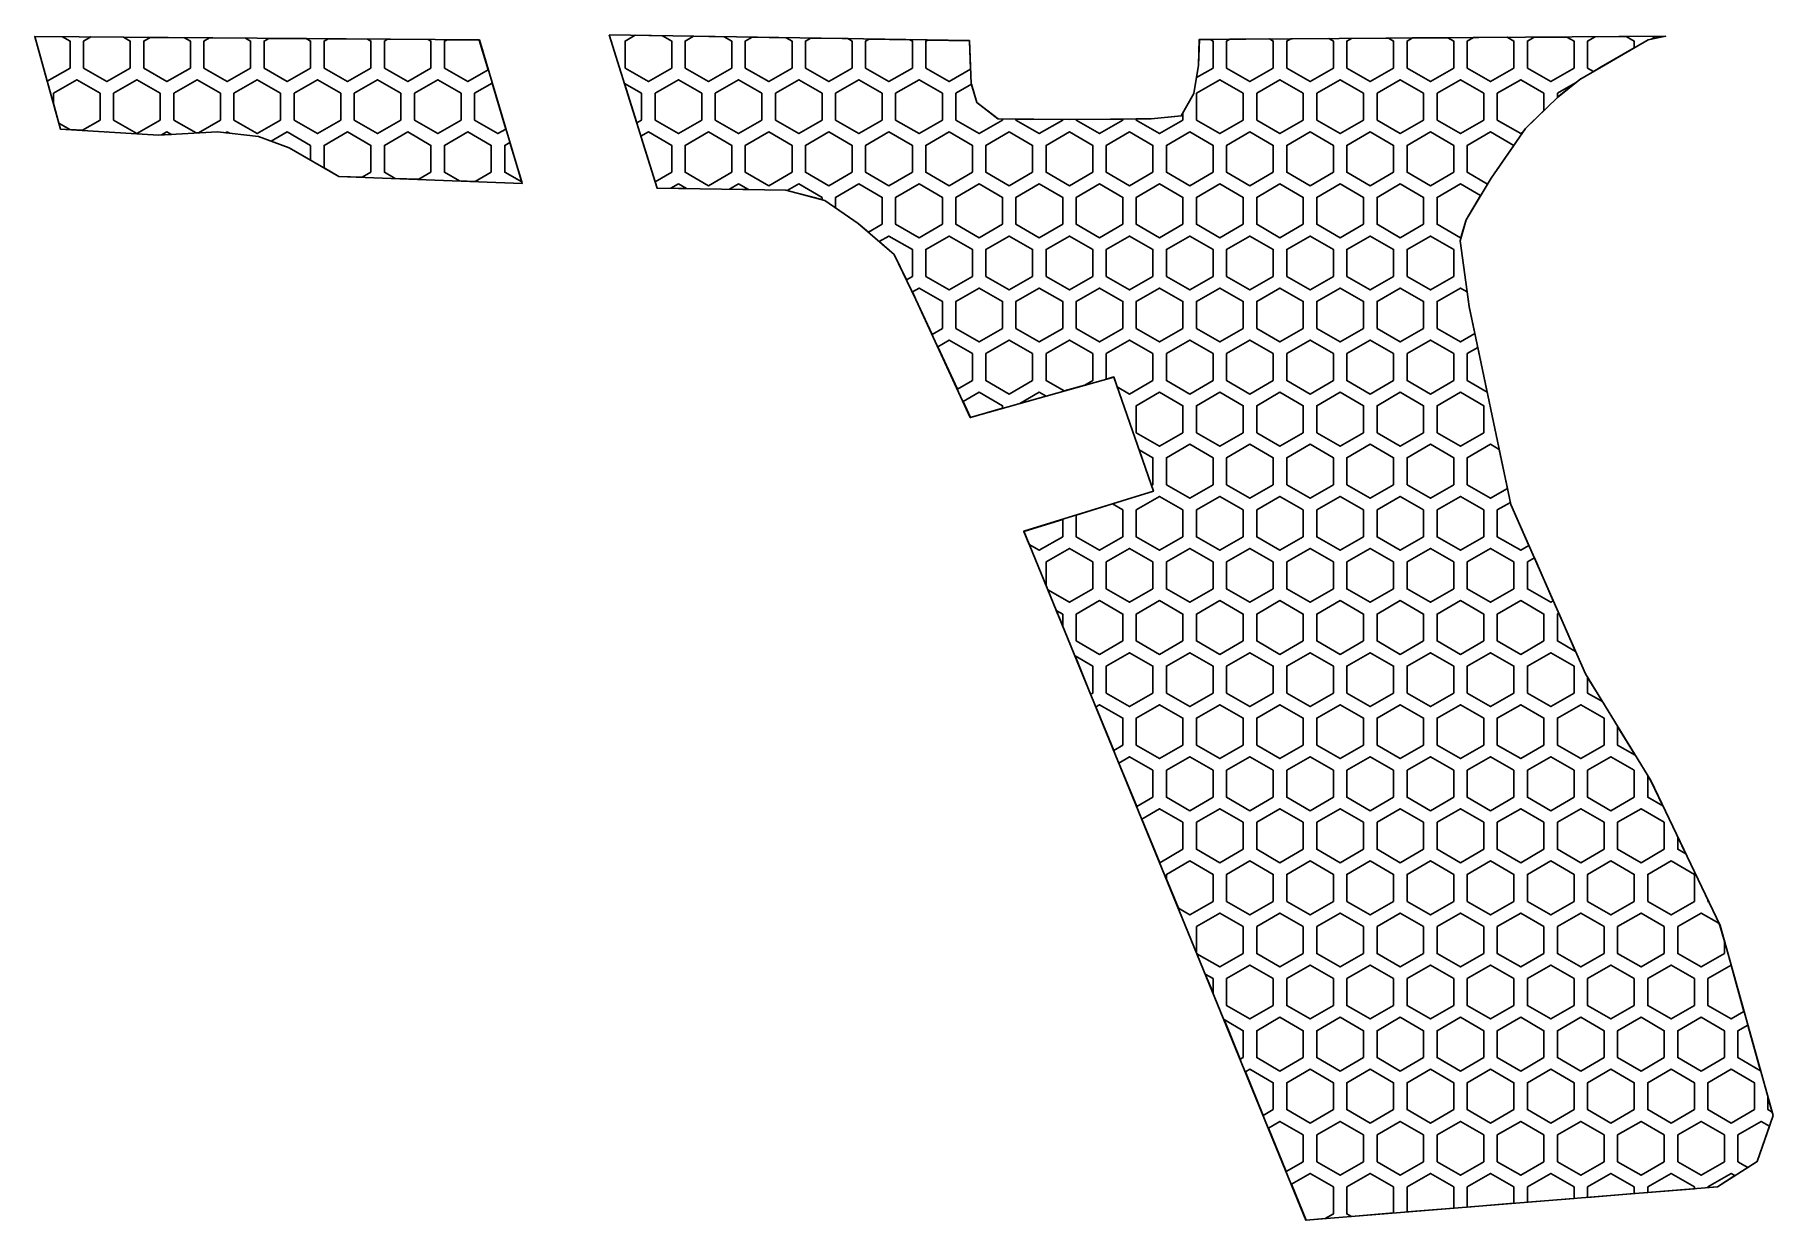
# Model space of a CAD drawing. Extents: x -65 to 65, y -44 to 44.
import ezdxf

# ---------------------------------------------------------------- set-up
doc = ezdxf.new("R2010")
doc.units = 0
doc.layers.add('Add_Red', color=1, linetype='Continuous')
doc.layers.add('Vector_Red', color=1, linetype='Continuous')

msp = doc.modelspace()

# ---------------------------------------------------------------- linework, layer by layer
at = {"layer": 'Add_Red'}
for points in [[(-61.88, 41.53), (-61.88, 43.53), (-62.45, 43.85), (-64.49, 43.87), (-64.49, 43.87), (-63.57, 40.55), (-61.88, 41.53)], [(-17.24, 41.53), (-17.24, 43.53), (-17.93, 43.93), (-19.95, 43.96), (-20.7, 43.53), (-20.7, 41.53), (-18.97, 40.53), (-17.24, 41.53)], [(-12.78, 41.53), (-12.78, 43.53), (-13.34, 43.85), (-15.61, 43.89), (-16.24, 43.53), (-16.24, 41.53), (-14.51, 40.53), (-12.78, 41.53)], [(51.73, 41.61), (54.19, 43.03), (54.19, 43.53), (53.6, 43.86), (51.28, 43.85), (50.72, 43.53), (50.72, 41.53), (51.16, 41.28), (51.73, 41.61)], [(56.41, 43.88), (55.8, 43.88), (55.45, 43.68), (56.41, 43.88)], [(-57.42, 41.53), (-57.42, 43.53), (-57.92, 43.82), (-60.34, 43.84), (-60.88, 43.53), (-60.88, 41.53), (-59.15, 40.53), (-57.42, 41.53)], [(-52.95, 41.53), (-52.95, 43.53), (-53.4, 43.78), (-55.94, 43.8), (-56.42, 43.53), (-56.42, 41.53), (-54.69, 40.53), (-52.95, 41.53)], [(-48.49, 41.53), (-48.49, 43.53), (-48.87, 43.75), (-51.53, 43.77), (-51.95, 43.53), (-51.95, 41.53), (-50.22, 40.53), (-48.49, 41.53)], [(-44.03, 41.53), (-44.03, 43.53), (-44.35, 43.71), (-47.13, 43.73), (-47.49, 43.53), (-47.49, 41.53), (-45.76, 40.53), (-44.03, 41.53)], [(-39.56, 41.53), (-39.56, 43.53), (-39.82, 43.68), (-42.72, 43.7), (-43.03, 43.53), (-43.03, 41.53), (-41.29, 40.53), (-39.56, 41.53)], [(-35.1, 41.53), (-35.1, 43.53), (-35.3, 43.64), (-38.32, 43.67), (-38.56, 43.53), (-38.56, 41.53), (-36.83, 40.53), (-35.1, 41.53)], [(-30.86, 41.4), (-31.52, 43.61), (-33.91, 43.63), (-34.1, 43.53), (-34.1, 41.53), (-32.36, 40.53), (-30.86, 41.4)], [(-21.7, 43.53), (-21.71, 43.53), (-21.7, 43.51), (-21.7, 43.53)], [(-8.31, 41.53), (-8.31, 43.53), (-8.75, 43.78), (-11.27, 43.82), (-11.78, 43.53), (-11.78, 41.53), (-10.04, 40.53), (-8.31, 41.53)], [(-3.85, 41.53), (-3.85, 43.53), (-4.16, 43.71), (-6.92, 43.75), (-7.31, 43.53), (-7.31, 41.53), (-5.58, 40.53), (-3.85, 41.53)], [(0.62, 41.53), (0.62, 43.53), (0.43, 43.63), (-2.58, 43.68), (-2.85, 43.53), (-2.85, 41.53), (-1.12, 40.53), (0.62, 41.53)], [(4.94, 41.44), (4.85, 43.56), (1.76, 43.61), (1.62, 43.53), (1.62, 41.53), (3.35, 40.53), (4.94, 41.44)], [(22.94, 41.53), (22.94, 43.53), (22.71, 43.66), (21.92, 43.65), (21.86, 41.74), (21.71, 40.82), (22.94, 41.53)], [(27.4, 41.53), (27.4, 43.53), (27.12, 43.69), (24.18, 43.67), (23.94, 43.53), (23.94, 41.53), (25.67, 40.53), (27.4, 41.53)], [(31.86, 41.53), (31.86, 43.53), (31.53, 43.72), (28.7, 43.7), (28.4, 43.53), (28.4, 41.53), (30.13, 40.53), (31.86, 41.53)], [(36.33, 41.53), (36.33, 43.53), (35.95, 43.75), (33.21, 43.73), (32.86, 43.53), (32.86, 41.53), (34.6, 40.53), (36.33, 41.53)], [(40.79, 41.53), (40.79, 43.53), (40.36, 43.78), (37.73, 43.76), (37.33, 43.53), (37.33, 41.53), (39.06, 40.53), (40.79, 41.53)], [(45.26, 41.53), (45.26, 43.53), (44.77, 43.81), (42.25, 43.79), (41.79, 43.53), (41.79, 41.53), (43.52, 40.53), (45.26, 41.53)], [(49.72, 41.53), (49.72, 43.53), (49.19, 43.83), (46.76, 43.82), (46.26, 43.53), (46.26, 41.53), (47.99, 40.53), (49.72, 41.53)], [(-59.65, 37.66), (-59.65, 39.66), (-61.38, 40.66), (-63.11, 39.66), (-63.11, 38.9), (-62.71, 37.43), (-61.91, 36.97), (-60.96, 36.91), (-59.65, 37.66)], [(-55.19, 37.66), (-55.19, 39.66), (-56.92, 40.66), (-58.65, 39.66), (-58.65, 37.66), (-56.92, 36.66), (-55.19, 37.66)], [(-52.36, 36.72), (-50.72, 37.66), (-50.72, 39.66), (-52.45, 40.66), (-54.19, 39.66), (-54.19, 37.66), (-52.53, 36.71), (-52.36, 36.72)], [(-46.26, 37.66), (-46.26, 39.66), (-47.99, 40.66), (-49.72, 39.66), (-49.72, 37.66), (-47.99, 36.66), (-46.26, 37.66)], [(-41.79, 37.66), (-41.79, 39.66), (-43.53, 40.66), (-45.26, 39.66), (-45.26, 37.66), (-43.53, 36.66), (-41.79, 37.66)], [(-37.33, 37.66), (-37.33, 39.66), (-39.06, 40.66), (-40.79, 39.66), (-40.79, 37.66), (-39.06, 36.66), (-37.33, 37.66)], [(-32.86, 37.66), (-32.86, 39.66), (-34.6, 40.66), (-36.33, 39.66), (-36.33, 37.66), (-34.6, 36.66), (-32.86, 37.66)], [(-29.55, 37), (-30.56, 40.41), (-31.86, 39.66), (-31.86, 37.66), (-30.13, 36.66), (-29.55, 37)], [(-19.47, 37.66), (-19.47, 39.66), (-20.73, 40.39), (-19.82, 37.46), (-19.47, 37.66)], [(-15.01, 37.66), (-15.01, 39.66), (-16.74, 40.66), (-18.47, 39.66), (-18.47, 37.66), (-16.74, 36.66), (-15.01, 37.66)], [(-10.54, 37.66), (-10.54, 39.66), (-12.28, 40.66), (-14.01, 39.66), (-14.01, 37.66), (-12.28, 36.66), (-10.54, 37.66)], [(-6.08, 37.66), (-6.08, 39.66), (-7.81, 40.66), (-9.54, 39.66), (-9.54, 37.66), (-7.81, 36.66), (-6.08, 37.66)], [(-1.62, 37.66), (-1.62, 39.66), (-3.35, 40.66), (-5.08, 39.66), (-5.08, 37.66), (-3.35, 36.66), (-1.62, 37.66)], [(2.85, 37.66), (2.85, 39.66), (1.12, 40.66), (-0.62, 39.66), (-0.62, 37.66), (1.12, 36.66), (2.85, 37.66)], [(7.31, 37.66), (7.31, 37.74), (6.97, 37.75), (5.4, 38.97), (5, 40.33), (3.85, 39.66), (3.85, 37.66), (5.58, 36.66), (7.31, 37.66)], [(25.17, 37.66), (25.17, 39.66), (23.44, 40.66), (21.7, 39.66), (21.7, 37.66), (23.44, 36.66), (25.17, 37.66)], [(29.63, 37.66), (29.63, 39.66), (27.9, 40.66), (26.17, 39.66), (26.17, 37.66), (27.9, 36.66), (29.63, 37.66)], [(34.1, 37.66), (34.1, 39.66), (32.36, 40.66), (30.63, 39.66), (30.63, 37.66), (32.36, 36.66), (34.1, 37.66)], [(38.56, 37.66), (38.56, 39.66), (36.83, 40.66), (35.1, 39.66), (35.1, 37.66), (36.83, 36.66), (38.56, 37.66)], [(43.02, 37.66), (43.02, 39.66), (41.29, 40.66), (39.56, 39.66), (39.56, 37.66), (41.29, 36.66), (43.02, 37.66)], [(45.93, 36.76), (46.13, 37.04), (47.49, 38.38), (47.49, 39.66), (45.76, 40.66), (44.02, 39.66), (44.02, 37.66), (45.76, 36.66), (45.93, 36.76)], [(49.83, 40.43), (48.49, 39.66), (48.49, 39.36), (49.83, 40.43)], [(11.78, 37.66), (11.78, 37.72), (8.31, 37.74), (8.31, 37.66), (10.04, 36.66), (11.78, 37.66)], [(16.24, 37.66), (16.24, 37.74), (12.78, 37.72), (12.78, 37.66), (14.51, 36.66), (16.24, 37.66)], [(20.7, 37.66), (20.7, 38.2), (20.58, 37.97), (18.33, 37.75), (17.24, 37.75), (17.24, 37.66), (18.97, 36.66), (20.7, 37.66)], [(-59.15, 36.79), (-59.15, 36.79), (-59.14, 36.79), (-59.15, 36.79)], [(-54.35, 36.6), (-54.69, 36.79), (-55.09, 36.56), (-54.35, 36.6)], [(-50.22, 36.79), (-50.33, 36.73), (-50.05, 36.7), (-50.22, 36.79)], [(-44.03, 35.79), (-45.76, 36.79), (-46.96, 36.1), (-45.63, 35.61), (-44.03, 34.69), (-44.03, 35.79)], [(-39.56, 33.79), (-39.56, 35.79), (-41.29, 36.79), (-43.03, 35.79), (-43.03, 34.11), (-41.95, 33.49), (-40.21, 33.42), (-39.56, 33.79)], [(-35.1, 33.79), (-35.1, 35.79), (-36.83, 36.79), (-38.56, 35.79), (-38.56, 33.79), (-37.76, 33.33), (-36.01, 33.27), (-35.1, 33.79)], [(-30.63, 33.79), (-30.63, 35.79), (-32.36, 36.79), (-34.1, 35.79), (-34.1, 33.79), (-32.98, 33.15), (-31.82, 33.11), (-30.63, 33.79)], [(-17.24, 33.79), (-17.24, 35.79), (-18.97, 36.79), (-19.52, 36.48), (-18.46, 33.09), (-17.24, 33.79)], [(-12.78, 33.79), (-12.78, 35.79), (-14.51, 36.79), (-16.24, 35.79), (-16.24, 33.79), (-14.51, 32.79), (-12.78, 33.79)], [(-8.31, 33.79), (-8.31, 35.79), (-10.04, 36.79), (-11.78, 35.79), (-11.78, 33.79), (-10.04, 32.79), (-8.31, 33.79)], [(-3.85, 33.79), (-3.85, 35.79), (-5.58, 36.79), (-7.31, 35.79), (-7.31, 33.79), (-5.58, 32.79), (-3.85, 33.79)], [(0.62, 33.79), (0.62, 35.79), (-1.12, 36.79), (-2.85, 35.79), (-2.85, 33.79), (-1.12, 32.79), (0.62, 33.79)], [(5.08, 33.79), (5.08, 35.79), (3.35, 36.79), (1.62, 35.79), (1.62, 33.79), (3.35, 32.79), (5.08, 33.79)], [(9.54, 33.79), (9.54, 35.79), (7.81, 36.79), (6.08, 35.79), (6.08, 33.79), (7.81, 32.79), (9.54, 33.79)], [(14.01, 33.79), (14.01, 35.79), (12.28, 36.79), (10.54, 35.79), (10.54, 33.79), (12.28, 32.79), (14.01, 33.79)], [(18.47, 33.79), (18.47, 35.79), (16.74, 36.79), (15.01, 35.79), (15.01, 33.79), (16.74, 32.79), (18.47, 33.79)], [(22.94, 33.79), (22.94, 35.79), (21.2, 36.79), (19.47, 35.79), (19.47, 33.79), (21.2, 32.79), (22.94, 33.79)], [(27.4, 33.79), (27.4, 35.79), (25.67, 36.79), (23.94, 35.79), (23.94, 33.79), (25.67, 32.79), (27.4, 33.79)], [(31.86, 33.79), (31.86, 35.79), (30.13, 36.79), (28.4, 35.79), (28.4, 33.79), (30.13, 32.79), (31.86, 33.79)], [(36.33, 33.79), (36.33, 35.79), (34.6, 36.79), (32.86, 35.79), (32.86, 33.79), (34.6, 32.79), (36.33, 33.79)], [(40.79, 33.79), (40.79, 35.79), (39.06, 36.79), (37.33, 35.79), (37.33, 33.79), (39.06, 32.79), (40.79, 33.79)], [(43.56, 33.36), (45.26, 35.79), (43.52, 36.79), (41.79, 35.79), (41.79, 33.79), (43.3, 32.92), (43.56, 33.36)], [(-29.25, 36.01), (-29.63, 35.79), (-29.63, 33.79), (-28.37, 33.07), (-29.25, 36.01)], [(-16.74, 32.93), (-17.31, 32.6), (-16.14, 32.58), (-16.74, 32.93)], [(-12.28, 32.93), (-12.96, 32.53), (-11.55, 32.51), (-12.28, 32.93)], [(-6.08, 31.93), (-7.81, 32.93), (-8.66, 32.44), (-6.08, 31.77), (-6.08, 31.93)], [(-1.62, 29.93), (-1.62, 31.93), (-3.35, 32.93), (-5.08, 31.93), (-5.08, 31.16), (-3.4, 29.98), (-2.64, 29.34), (-1.62, 29.93)], [(2.85, 29.93), (2.85, 31.93), (1.12, 32.93), (-0.62, 31.93), (-0.62, 29.93), (1.12, 28.93), (2.85, 29.93)], [(7.31, 29.93), (7.31, 31.93), (5.58, 32.93), (3.85, 31.93), (3.85, 29.93), (5.58, 28.93), (7.31, 29.93)], [(11.78, 29.93), (11.78, 31.93), (10.04, 32.93), (8.31, 31.93), (8.31, 29.93), (10.04, 28.93), (11.78, 29.93)], [(16.24, 29.93), (16.24, 31.93), (14.51, 32.93), (12.78, 31.93), (12.78, 29.93), (14.51, 28.93), (16.24, 29.93)], [(20.7, 29.93), (20.7, 31.93), (18.97, 32.93), (17.24, 31.93), (17.24, 29.93), (18.97, 28.93), (20.7, 29.93)], [(25.17, 29.93), (25.17, 31.93), (23.44, 32.93), (21.7, 31.93), (21.7, 29.93), (23.44, 28.93), (25.17, 29.93)], [(29.63, 29.93), (29.63, 31.93), (27.9, 32.93), (26.17, 31.93), (26.17, 29.93), (27.9, 28.93), (29.63, 29.93)], [(34.1, 29.93), (34.1, 31.93), (32.36, 32.93), (30.63, 31.93), (30.63, 29.93), (32.36, 28.93), (34.1, 29.93)], [(38.56, 29.93), (38.56, 31.93), (36.83, 32.93), (35.1, 31.93), (35.1, 29.93), (36.83, 28.93), (38.56, 29.93)], [(41.33, 28.95), (41.71, 30.25), (42.79, 32.06), (41.29, 32.93), (39.56, 31.93), (39.56, 29.93), (41.29, 28.93), (41.33, 28.95)], [(0.62, 26.06), (0.62, 28.06), (-1.12, 29.06), (-1.84, 28.65), (-0.73, 27.69), (0.18, 25.81), (0.62, 26.06)], [(5.08, 26.06), (5.08, 28.06), (3.35, 29.06), (1.62, 28.06), (1.62, 26.06), (3.35, 25.06), (5.08, 26.06)], [(9.54, 26.06), (9.54, 28.06), (7.81, 29.06), (6.08, 28.06), (6.08, 26.06), (7.81, 25.06), (9.54, 26.06)], [(14.01, 26.06), (14.01, 28.06), (12.28, 29.06), (10.54, 28.06), (10.54, 26.06), (12.28, 25.06), (14.01, 26.06)], [(18.47, 26.06), (18.47, 28.06), (16.74, 29.06), (15.01, 28.06), (15.01, 26.06), (16.74, 25.06), (18.47, 26.06)], [(22.94, 26.06), (22.94, 28.06), (21.2, 29.06), (19.47, 28.06), (19.47, 26.06), (21.2, 25.06), (22.94, 26.06)], [(27.4, 26.06), (27.4, 28.06), (25.67, 29.06), (23.94, 28.06), (23.94, 26.06), (25.67, 25.06), (27.4, 26.06)], [(31.86, 26.06), (31.86, 28.06), (30.13, 29.06), (28.4, 28.06), (28.4, 26.06), (30.13, 25.06), (31.86, 26.06)], [(36.33, 26.06), (36.33, 28.06), (34.6, 29.06), (32.86, 28.06), (32.86, 26.06), (34.6, 25.06), (36.33, 26.06)], [(40.79, 26.06), (40.79, 28.06), (39.06, 29.06), (37.33, 28.06), (37.33, 26.06), (39.06, 25.06), (40.79, 26.06)], [(2.85, 22.2), (2.85, 24.2), (1.12, 25.2), (0.62, 24.91), (0.89, 24.35), (2.08, 21.76), (2.85, 22.2)], [(7.31, 22.2), (7.31, 24.2), (5.58, 25.2), (3.85, 24.2), (3.85, 22.2), (5.58, 21.2), (7.31, 22.2)], [(11.78, 22.2), (11.78, 24.2), (10.04, 25.2), (8.31, 24.2), (8.31, 22.2), (10.04, 21.2), (11.78, 22.2)], [(16.24, 22.2), (16.24, 24.2), (14.51, 25.2), (12.78, 24.2), (12.78, 22.2), (14.51, 21.2), (16.24, 22.2)], [(20.7, 22.2), (20.7, 24.2), (18.97, 25.2), (17.24, 24.2), (17.24, 22.2), (18.97, 21.2), (20.7, 22.2)], [(25.17, 22.2), (25.17, 24.2), (23.44, 25.2), (21.7, 24.2), (21.7, 22.2), (23.44, 21.2), (25.17, 22.2)], [(29.63, 22.2), (29.63, 24.2), (27.9, 25.2), (26.17, 24.2), (26.17, 22.2), (27.9, 21.2), (29.63, 22.2)], [(34.1, 22.2), (34.1, 24.2), (32.36, 25.2), (30.63, 24.2), (30.63, 22.2), (32.36, 21.2), (34.1, 22.2)], [(38.56, 22.2), (38.56, 24.2), (36.83, 25.2), (35.1, 24.2), (35.1, 22.2), (36.83, 21.2), (38.56, 22.2)], [(42.36, 21.82), (41.94, 23.81), (41.79, 24.91), (41.29, 25.2), (39.56, 24.2), (39.56, 22.2), (41.29, 21.2), (42.36, 21.82)], [(5.08, 18.33), (5.08, 20.33), (3.35, 21.33), (2.5, 20.84), (3.96, 17.68), (5.08, 18.33)], [(9.54, 18.33), (9.54, 20.33), (7.81, 21.33), (6.08, 20.33), (6.08, 18.33), (7.81, 17.33), (9.54, 18.33)], [(13.43, 17.99), (14.01, 18.33), (14.01, 20.33), (12.28, 21.33), (10.54, 20.33), (10.54, 18.33), (11.88, 17.56), (13.43, 17.99)], [(18.47, 18.33), (18.47, 20.33), (16.74, 21.33), (15.01, 20.33), (15.01, 18.44), (15.56, 18.6), (15.82, 17.86), (16.74, 17.33), (18.47, 18.33)], [(22.94, 18.33), (22.94, 20.33), (21.2, 21.33), (19.47, 20.33), (19.47, 18.33), (21.2, 17.33), (22.94, 18.33)], [(27.4, 18.33), (27.4, 20.33), (25.67, 21.33), (23.94, 20.33), (23.94, 18.33), (25.67, 17.33), (27.4, 18.33)], [(31.86, 18.33), (31.86, 20.33), (30.13, 21.33), (28.4, 20.33), (28.4, 18.33), (30.13, 17.33), (31.86, 18.33)], [(36.33, 18.33), (36.33, 20.33), (34.6, 21.33), (32.86, 20.33), (32.86, 18.33), (34.6, 17.33), (36.33, 18.33)], [(40.79, 18.33), (40.79, 20.33), (39.06, 21.33), (37.33, 20.33), (37.33, 18.33), (39.06, 17.33), (40.79, 18.33)], [(42.58, 20.79), (41.79, 20.33), (41.79, 18.33), (43.28, 17.47), (42.58, 20.79)], [(7.31, 16.27), (7.31, 16.46), (5.58, 17.46), (4.38, 16.77), (4.93, 15.59), (7.31, 16.27)], [(10.54, 17.18), (10.04, 17.46), (8.6, 16.63), (10.54, 17.18)], [(20.7, 14.46), (20.7, 16.46), (18.97, 17.46), (17.24, 16.46), (17.24, 14.46), (18.97, 13.46), (20.7, 14.46)], [(25.17, 14.46), (25.17, 16.46), (23.44, 17.46), (21.7, 16.46), (21.7, 14.46), (23.44, 13.46), (25.17, 14.46)], [(29.63, 14.46), (29.63, 16.46), (27.9, 17.46), (26.17, 16.46), (26.17, 14.46), (27.9, 13.46), (29.63, 14.46)], [(34.1, 14.46), (34.1, 16.46), (32.36, 17.46), (30.63, 16.46), (30.63, 14.46), (32.36, 13.46), (34.1, 14.46)], [(38.56, 14.46), (38.56, 16.46), (36.83, 17.46), (35.1, 16.46), (35.1, 14.46), (36.83, 13.46), (38.56, 14.46)], [(43.02, 14.46), (43.02, 16.46), (41.29, 17.46), (39.56, 16.46), (39.56, 14.46), (41.29, 13.46), (43.02, 14.46)], [(18.47, 10.6), (18.47, 12.6), (17.45, 13.19), (18.37, 10.54), (18.47, 10.6)], [(22.94, 10.6), (22.94, 12.6), (21.2, 13.6), (19.47, 12.6), (19.47, 10.6), (21.2, 9.6), (22.94, 10.6)], [(27.4, 10.6), (27.4, 12.6), (25.67, 13.6), (23.94, 12.6), (23.94, 10.6), (25.67, 9.6), (27.4, 10.6)], [(31.86, 10.6), (31.86, 12.6), (30.13, 13.6), (28.4, 12.6), (28.4, 10.6), (30.13, 9.6), (31.86, 10.6)], [(36.33, 10.6), (36.33, 12.6), (34.6, 13.6), (32.86, 12.6), (32.86, 10.6), (34.6, 9.6), (36.33, 10.6)], [(40.79, 10.6), (40.79, 12.6), (39.06, 13.6), (37.33, 12.6), (37.33, 10.6), (39.06, 9.6), (40.79, 10.6)], [(44.78, 10.32), (44.17, 13.22), (43.52, 13.6), (41.79, 12.6), (41.79, 10.6), (43.52, 9.6), (44.78, 10.32)], [(16.24, 6.73), (16.24, 8.73), (15.48, 9.17), (12.78, 8.33), (12.78, 6.73), (14.51, 5.73), (16.24, 6.73)], [(20.7, 6.73), (20.7, 8.73), (18.97, 9.73), (17.24, 8.73), (17.24, 6.73), (18.97, 5.73), (20.7, 6.73)], [(25.17, 6.73), (25.17, 8.73), (23.44, 9.73), (21.7, 8.73), (21.7, 6.73), (23.44, 5.73), (25.17, 6.73)], [(29.63, 6.73), (29.63, 8.73), (27.9, 9.73), (26.17, 8.73), (26.17, 6.73), (27.9, 5.73), (29.63, 6.73)], [(34.1, 6.73), (34.1, 8.73), (32.36, 9.73), (30.63, 8.73), (30.63, 6.73), (32.36, 5.73), (34.1, 6.73)], [(38.56, 6.73), (38.56, 8.73), (36.83, 9.73), (35.1, 8.73), (35.1, 6.73), (36.83, 5.73), (38.56, 6.73)], [(43.02, 6.73), (43.02, 8.73), (41.29, 9.73), (39.56, 8.73), (39.56, 6.73), (41.29, 5.73), (43.02, 6.73)], [(46.37, 6.09), (45.03, 9.13), (45, 9.29), (44.02, 8.73), (44.02, 6.73), (45.76, 5.73), (46.37, 6.09)], [(11.78, 6.73), (11.78, 8.02), (8.9, 7.13), (9.3, 6.16), (10.04, 5.73), (11.78, 6.73)], [(14.01, 2.87), (14.01, 4.87), (12.28, 5.87), (10.54, 4.87), (10.54, 3.13), (10.68, 2.79), (12.28, 1.87), (14.01, 2.87)], [(18.47, 2.87), (18.47, 4.87), (16.74, 5.87), (15.01, 4.87), (15.01, 2.87), (16.74, 1.87), (18.47, 2.87)], [(22.94, 2.87), (22.94, 4.87), (21.2, 5.87), (19.47, 4.87), (19.47, 2.87), (21.2, 1.87), (22.94, 2.87)], [(27.4, 2.87), (27.4, 4.87), (25.67, 5.87), (23.94, 4.87), (23.94, 2.87), (25.67, 1.87), (27.4, 2.87)], [(31.86, 2.87), (31.86, 4.87), (30.13, 5.87), (28.4, 4.87), (28.4, 2.87), (30.13, 1.87), (31.86, 2.87)], [(36.33, 2.87), (36.33, 4.87), (34.6, 5.87), (32.86, 4.87), (32.86, 2.87), (34.6, 1.87), (36.33, 2.87)], [(40.79, 2.87), (40.79, 4.87), (39.06, 5.87), (37.33, 4.87), (37.33, 2.87), (39.06, 1.87), (40.79, 2.87)], [(45.26, 2.87), (45.26, 4.87), (43.52, 5.87), (41.79, 4.87), (41.79, 2.87), (43.52, 1.87), (45.26, 2.87)], [(48.18, 1.98), (46.78, 5.17), (46.26, 4.87), (46.26, 2.87), (47.99, 1.87), (48.18, 1.98)], [(16.24, -1), (16.24, 1), (14.51, 2), (12.78, 1), (12.78, -1), (14.51, -2), (16.24, -1)], [(20.7, -1), (20.7, 1), (18.97, 2), (17.24, 1), (17.24, -1), (18.97, -2), (20.7, -1)], [(25.17, -1), (25.17, 1), (23.44, 2), (21.7, 1), (21.7, -1), (23.44, -2), (25.17, -1)], [(29.63, -1), (29.63, 1), (27.9, 2), (26.17, 1), (26.17, -1), (27.9, -2), (29.63, -1)], [(34.1, -1), (34.1, 1), (32.36, 2), (30.63, 1), (30.63, -1), (32.36, -2), (34.1, -1)], [(38.56, -1), (38.56, 1), (36.83, 2), (35.1, 1), (35.1, -1), (36.83, -2), (38.56, -1)], [(43.02, -1), (43.02, 1), (41.29, 2), (39.56, 1), (39.56, -1), (41.29, -2), (43.02, -1)], [(47.49, -1), (47.49, 1), (45.76, 2), (44.02, 1), (44.02, -1), (45.76, -2), (47.49, -1)], [(11.78, 1), (11.3, 1.27), (11.78, 0.12), (11.78, 1)], [(48.59, 1.06), (48.49, 1), (48.49, -1), (49.83, -1.77), (48.59, 1.06)], [(14.01, -4.87), (14.01, -2.87), (12.69, -2.1), (13.85, -4.96), (14.01, -4.87)], [(18.47, -4.87), (18.47, -2.87), (16.74, -1.87), (15.01, -2.87), (15.01, -4.87), (16.74, -5.87), (18.47, -4.87)], [(22.94, -4.87), (22.94, -2.87), (21.2, -1.87), (19.47, -2.87), (19.47, -4.87), (21.2, -5.87), (22.94, -4.87)], [(27.4, -4.87), (27.4, -2.87), (25.67, -1.87), (23.94, -2.87), (23.94, -4.87), (25.67, -5.87), (27.4, -4.87)], [(31.86, -4.87), (31.86, -2.87), (30.13, -1.87), (28.4, -2.87), (28.4, -4.87), (30.13, -5.87), (31.86, -4.87)], [(36.33, -4.87), (36.33, -2.87), (34.6, -1.87), (32.86, -2.87), (32.86, -4.87), (34.6, -5.87), (36.33, -4.87)], [(40.79, -4.87), (40.79, -2.87), (39.06, -1.87), (37.33, -2.87), (37.33, -4.87), (39.06, -5.87), (40.79, -4.87)], [(45.26, -4.87), (45.26, -2.87), (43.52, -1.87), (41.79, -2.87), (41.79, -4.87), (43.52, -5.87), (45.26, -4.87)], [(49.72, -4.87), (49.72, -2.87), (47.99, -1.87), (46.26, -2.87), (46.26, -4.87), (47.99, -5.87), (49.72, -4.87)], [(50.72, -3.7), (50.72, -4.87), (51.82, -5.5), (50.72, -3.7)], [(16.24, -8.73), (16.24, -6.73), (14.51, -5.73), (14.24, -5.89), (15.56, -9.12), (16.24, -8.73)], [(20.7, -8.73), (20.7, -6.73), (18.97, -5.73), (17.24, -6.73), (17.24, -8.73), (18.97, -9.73), (20.7, -8.73)], [(25.17, -8.73), (25.17, -6.73), (23.44, -5.73), (21.7, -6.73), (21.7, -8.73), (23.44, -9.73), (25.17, -8.73)], [(29.63, -8.73), (29.63, -6.73), (27.9, -5.73), (26.17, -6.73), (26.17, -8.73), (27.9, -9.73), (29.63, -8.73)], [(34.1, -8.73), (34.1, -6.73), (32.36, -5.73), (30.63, -6.73), (30.63, -8.73), (32.36, -9.73), (34.1, -8.73)], [(38.56, -8.73), (38.56, -6.73), (36.83, -5.73), (35.1, -6.73), (35.1, -8.73), (36.83, -9.73), (38.56, -8.73)], [(43.02, -8.73), (43.02, -6.73), (41.29, -5.73), (39.56, -6.73), (39.56, -8.73), (41.29, -9.73), (43.02, -8.73)], [(47.49, -8.73), (47.49, -6.73), (45.76, -5.73), (44.02, -6.73), (44.02, -8.73), (45.76, -9.73), (47.49, -8.73)], [(51.95, -8.73), (51.95, -6.73), (50.22, -5.73), (48.49, -6.73), (48.49, -8.73), (50.22, -9.73), (51.95, -8.73)], [(52.95, -7.35), (52.95, -8.73), (54.26, -9.48), (52.95, -7.35)], [(18.47, -12.6), (18.47, -10.6), (16.74, -9.6), (15.94, -10.06), (17.27, -13.29), (18.47, -12.6)], [(22.94, -12.6), (22.94, -10.6), (21.2, -9.6), (19.47, -10.6), (19.47, -12.6), (21.2, -13.6), (22.94, -12.6)], [(27.4, -12.6), (27.4, -10.6), (25.67, -9.6), (23.94, -10.6), (23.94, -12.6), (25.67, -13.6), (27.4, -12.6)], [(31.86, -12.6), (31.86, -10.6), (30.13, -9.6), (28.4, -10.6), (28.4, -12.6), (30.13, -13.6), (31.86, -12.6)], [(36.33, -12.6), (36.33, -10.6), (34.6, -9.6), (32.86, -10.6), (32.86, -12.6), (34.6, -13.6), (36.33, -12.6)], [(40.79, -12.6), (40.79, -10.6), (39.06, -9.6), (37.33, -10.6), (37.33, -12.6), (39.06, -13.6), (40.79, -12.6)], [(45.26, -12.6), (45.26, -10.6), (43.52, -9.6), (41.79, -10.6), (41.79, -12.6), (43.52, -13.6), (45.26, -12.6)], [(49.72, -12.6), (49.72, -10.6), (47.99, -9.6), (46.26, -10.6), (46.26, -12.6), (47.99, -13.6), (49.72, -12.6)], [(54.19, -12.6), (54.19, -10.6), (52.45, -9.6), (50.72, -10.6), (50.72, -12.6), (52.45, -13.6), (54.19, -12.6)], [(55.41, -11.37), (55.19, -11), (55.19, -12.6), (56.3, -13.24), (55.41, -11.37)], [(20.7, -16.46), (20.7, -14.46), (18.97, -13.46), (17.65, -14.23), (18.98, -17.46), (20.7, -16.46)], [(25.17, -16.46), (25.17, -14.46), (23.44, -13.46), (21.7, -14.46), (21.7, -16.46), (23.44, -17.46), (25.17, -16.46)], [(29.63, -16.46), (29.63, -14.46), (27.9, -13.46), (26.17, -14.46), (26.17, -16.46), (27.9, -17.46), (29.63, -16.46)], [(34.1, -16.46), (34.1, -14.46), (32.36, -13.46), (30.63, -14.46), (30.63, -16.46), (32.36, -17.46), (34.1, -16.46)], [(38.56, -16.46), (38.56, -14.46), (36.83, -13.46), (35.1, -14.46), (35.1, -16.46), (36.83, -17.46), (38.56, -16.46)], [(43.02, -16.46), (43.02, -14.46), (41.29, -13.46), (39.56, -14.46), (39.56, -16.46), (41.29, -17.46), (43.02, -16.46)], [(47.49, -16.46), (47.49, -14.46), (45.76, -13.46), (44.02, -14.46), (44.02, -16.46), (45.76, -17.46), (47.49, -16.46)], [(51.95, -16.46), (51.95, -14.46), (50.22, -13.46), (48.49, -14.46), (48.49, -16.46), (50.22, -17.46), (51.95, -16.46)], [(56.42, -16.46), (56.42, -14.46), (54.69, -13.46), (52.95, -14.46), (52.95, -16.46), (54.69, -17.46), (56.42, -16.46)], [(57.42, -15.57), (57.42, -16.46), (58.01, -16.8), (57.42, -15.57)], [(22.94, -20.33), (22.94, -18.33), (21.2, -17.33), (19.47, -18.33), (19.47, -18.67), (20.36, -20.84), (21.2, -21.33), (22.94, -20.33)], [(27.4, -20.33), (27.4, -18.33), (25.67, -17.33), (23.94, -18.33), (23.94, -20.33), (25.67, -21.33), (27.4, -20.33)], [(31.86, -20.33), (31.86, -18.33), (30.13, -17.33), (28.4, -18.33), (28.4, -20.33), (30.13, -21.33), (31.86, -20.33)], [(36.33, -20.33), (36.33, -18.33), (34.6, -17.33), (32.86, -18.33), (32.86, -20.33), (34.6, -21.33), (36.33, -20.33)], [(40.79, -20.33), (40.79, -18.33), (39.06, -17.33), (37.33, -18.33), (37.33, -20.33), (39.06, -21.33), (40.79, -20.33)], [(45.26, -20.33), (45.26, -18.33), (43.52, -17.33), (41.79, -18.33), (41.79, -20.33), (43.52, -21.33), (45.26, -20.33)], [(49.72, -20.33), (49.72, -18.33), (47.99, -17.33), (46.26, -18.33), (46.26, -20.33), (47.99, -21.33), (49.72, -20.33)], [(54.19, -20.33), (54.19, -18.33), (52.45, -17.33), (50.72, -18.33), (50.72, -20.33), (52.45, -21.33), (54.19, -20.33)], [(58.65, -20.33), (58.65, -18.33), (56.92, -17.33), (55.19, -18.33), (55.19, -20.33), (56.92, -21.33), (58.65, -20.33)], [(59.65, -20.24), (59.65, -20.33), (59.71, -20.36), (59.65, -20.24)], [(25.17, -24.2), (25.17, -22.2), (23.44, -21.2), (21.7, -22.2), (21.7, -24.12), (21.74, -24.22), (23.44, -25.2), (25.17, -24.2)], [(29.63, -24.2), (29.63, -22.2), (27.9, -21.2), (26.17, -22.2), (26.17, -24.2), (27.9, -25.2), (29.63, -24.2)], [(34.1, -24.2), (34.1, -22.2), (32.36, -21.2), (30.63, -22.2), (30.63, -24.2), (32.36, -25.2), (34.1, -24.2)], [(38.56, -24.2), (38.56, -22.2), (36.83, -21.2), (35.1, -22.2), (35.1, -24.2), (36.83, -25.2), (38.56, -24.2)], [(43.02, -24.2), (43.02, -22.2), (41.29, -21.2), (39.56, -22.2), (39.56, -24.2), (41.29, -25.2), (43.02, -24.2)], [(47.49, -24.2), (47.49, -22.2), (45.76, -21.2), (44.02, -22.2), (44.02, -24.2), (45.76, -25.2), (47.49, -24.2)], [(51.95, -24.2), (51.95, -22.2), (50.22, -21.2), (48.49, -22.2), (48.49, -24.2), (50.22, -25.2), (51.95, -24.2)], [(56.42, -24.2), (56.42, -22.2), (54.69, -21.2), (52.95, -22.2), (52.95, -24.2), (54.69, -25.2), (56.42, -24.2)], [(60.88, -24.2), (60.88, -23.31), (60.55, -22.13), (60.47, -21.96), (59.15, -21.2), (57.42, -22.2), (57.42, -24.2), (59.15, -25.2), (60.88, -24.2)], [(22.94, -26.06), (22.36, -25.73), (22.94, -27.13), (22.94, -26.06)], [(27.4, -28.06), (27.4, -26.06), (25.67, -25.06), (23.94, -26.06), (23.94, -28.06), (25.67, -29.06), (27.4, -28.06)], [(31.86, -28.06), (31.86, -26.06), (30.13, -25.06), (28.4, -26.06), (28.4, -28.06), (30.13, -29.06), (31.86, -28.06)], [(36.33, -28.06), (36.33, -26.06), (34.6, -25.06), (32.86, -26.06), (32.86, -28.06), (34.6, -29.06), (36.33, -28.06)], [(40.79, -28.06), (40.79, -26.06), (39.06, -25.06), (37.33, -26.06), (37.33, -28.06), (39.06, -29.06), (40.79, -28.06)], [(45.26, -28.06), (45.26, -26.06), (43.52, -25.06), (41.79, -26.06), (41.79, -28.06), (43.52, -29.06), (45.26, -28.06)], [(49.72, -28.06), (49.72, -26.06), (47.99, -25.06), (46.26, -26.06), (46.26, -28.06), (47.99, -29.06), (49.72, -28.06)], [(54.19, -28.06), (54.19, -26.06), (52.45, -25.06), (50.72, -26.06), (50.72, -28.06), (52.45, -29.06), (54.19, -28.06)], [(58.65, -28.06), (58.65, -26.06), (56.92, -25.06), (55.19, -26.06), (55.19, -28.06), (56.92, -29.06), (58.65, -28.06)], [(62.33, -28.51), (61.37, -25.07), (59.65, -26.06), (59.65, -28.06), (61.38, -29.06), (62.33, -28.51)], [(25.17, -31.93), (25.17, -29.93), (23.75, -29.11), (24.95, -32.05), (25.17, -31.93)], [(29.63, -31.93), (29.63, -29.93), (27.9, -28.93), (26.17, -29.93), (26.17, -31.93), (27.9, -32.93), (29.63, -31.93)], [(34.1, -31.93), (34.1, -29.93), (32.36, -28.93), (30.63, -29.93), (30.63, -31.93), (32.36, -32.93), (34.1, -31.93)], [(38.56, -31.93), (38.56, -29.93), (36.83, -28.93), (35.1, -29.93), (35.1, -31.93), (36.83, -32.93), (38.56, -31.93)], [(43.02, -31.93), (43.02, -29.93), (41.29, -28.93), (39.56, -29.93), (39.56, -31.93), (41.29, -32.93), (43.02, -31.93)], [(47.49, -31.93), (47.49, -29.93), (45.76, -28.93), (44.02, -29.93), (44.02, -31.93), (45.76, -32.93), (47.49, -31.93)], [(51.95, -31.93), (51.95, -29.93), (50.22, -28.93), (48.49, -29.93), (48.49, -31.93), (50.22, -32.93), (51.95, -31.93)], [(56.42, -31.93), (56.42, -29.93), (54.69, -28.93), (52.95, -29.93), (52.95, -31.93), (54.69, -32.93), (56.42, -31.93)], [(60.88, -31.93), (60.88, -29.93), (59.15, -28.93), (57.42, -29.93), (57.42, -31.93), (59.15, -32.93), (60.88, -31.93)], [(62.61, -29.51), (61.88, -29.93), (61.88, -31.93), (63.56, -32.9), (62.61, -29.51)], [(27.4, -35.79), (27.4, -33.79), (25.67, -32.79), (25.33, -32.99), (26.66, -36.22), (27.4, -35.79)], [(31.86, -35.79), (31.86, -33.79), (30.13, -32.79), (28.4, -33.79), (28.4, -35.79), (30.13, -36.79), (31.86, -35.79)], [(36.33, -35.79), (36.33, -33.79), (34.6, -32.79), (32.86, -33.79), (32.86, -35.79), (34.6, -36.79), (36.33, -35.79)], [(40.79, -35.79), (40.79, -33.79), (39.06, -32.79), (37.33, -33.79), (37.33, -35.79), (39.06, -36.79), (40.79, -35.79)], [(45.26, -35.79), (45.26, -33.79), (43.52, -32.79), (41.79, -33.79), (41.79, -35.79), (43.52, -36.79), (45.26, -35.79)], [(49.72, -35.79), (49.72, -33.79), (47.99, -32.79), (46.26, -33.79), (46.26, -35.79), (47.99, -36.79), (49.72, -35.79)], [(54.19, -35.79), (54.19, -33.79), (52.45, -32.79), (50.72, -33.79), (50.72, -35.79), (52.45, -36.79), (54.19, -35.79)], [(58.65, -35.79), (58.65, -33.79), (56.92, -32.79), (55.19, -33.79), (55.19, -35.79), (56.92, -36.79), (58.65, -35.79)], [(63.11, -35.79), (63.11, -33.79), (61.38, -32.79), (59.65, -33.79), (59.65, -35.79), (61.38, -36.79), (63.11, -35.79)], [(64.11, -34.88), (64.11, -35.79), (64.42, -35.97), (64.11, -34.88)], [(29.63, -39.66), (29.63, -37.66), (27.9, -36.66), (27.04, -37.16), (28.37, -40.39), (29.63, -39.66)], [(34.1, -39.66), (34.1, -37.66), (32.36, -36.66), (30.63, -37.66), (30.63, -39.66), (32.36, -40.66), (34.1, -39.66)], [(38.56, -39.66), (38.56, -37.66), (36.83, -36.66), (35.1, -37.66), (35.1, -39.66), (36.83, -40.66), (38.56, -39.66)], [(43.02, -39.66), (43.02, -37.66), (41.29, -36.66), (39.56, -37.66), (39.56, -39.66), (41.29, -40.66), (43.02, -39.66)], [(47.49, -39.66), (47.49, -37.66), (45.76, -36.66), (44.02, -37.66), (44.02, -39.66), (45.76, -40.66), (47.49, -39.66)], [(51.95, -39.66), (51.95, -37.66), (50.22, -36.66), (48.49, -37.66), (48.49, -39.66), (50.22, -40.66), (51.95, -39.66)], [(56.42, -39.66), (56.42, -37.66), (54.69, -36.66), (52.95, -37.66), (52.95, -39.66), (54.69, -40.66), (56.42, -39.66)], [(60.88, -39.66), (60.88, -37.66), (59.15, -36.66), (57.42, -37.66), (57.42, -39.66), (59.15, -40.66), (60.88, -39.66)], [(63.31, -39.63), (64.22, -37.01), (63.61, -36.66), (61.88, -37.66), (61.88, -39.66), (62.61, -40.08), (63.31, -39.63)], [(31.26, -43.87), (31.86, -43.53), (31.86, -41.53), (30.13, -40.53), (28.75, -41.32), (29.84, -43.99), (31.26, -43.87)], [(36.33, -43.46), (36.33, -41.53), (34.6, -40.53), (32.86, -41.53), (32.86, -43.53), (33.2, -43.72), (36.33, -43.46)], [(40.79, -43.1), (40.79, -41.53), (39.06, -40.53), (37.33, -41.53), (37.33, -43.38), (40.79, -43.1)], [(45.26, -42.74), (45.26, -41.53), (43.52, -40.53), (41.79, -41.53), (41.79, -43.02), (45.26, -42.74)], [(49.72, -42.38), (49.72, -41.53), (47.99, -40.53), (46.26, -41.53), (46.26, -42.66), (49.72, -42.38)], [(54.19, -42.02), (54.19, -41.53), (52.45, -40.53), (50.72, -41.53), (50.72, -42.3), (54.19, -42.02)], [(58.65, -41.66), (58.65, -41.53), (56.92, -40.53), (55.19, -41.53), (55.19, -41.94), (58.65, -41.66)], [(60.36, -41.52), (61.66, -40.69), (61.38, -40.53), (59.65, -41.53), (59.65, -41.58), (60.36, -41.52)]]:
    msp.add_lwpolyline(points, dxfattribs=at)
at = {"layer": 'Vector_Red'}
for points in [[(-31.51, 43.62), (-28.33, 32.97), (-41.95, 33.48), (-45.63, 35.6), (-47.91, 36.44), (-50.93, 36.79), (-55.31, 36.54), (-62.6, 37), (-64.5, 43.88), (-31.51, 43.62)], [(-21.87, 44), (-18.32, 32.6), (-8.76, 32.46), (-5.87, 31.7), (-3.4, 29.98), (-0.73, 27.68), (0.88, 24.34), (4.92, 15.58), (15.56, 18.59), (18.51, 10.12), (8.89, 7.14), (29.83, -44), (60.36, -41.53), (63.32, -39.64), (64.5, -36.23), (60.56, -22.13), (55.42, -11.36), (50.57, -3.43), (45.04, 9.14), (41.95, 23.82), (41.27, 28.71), (41.71, 30.25), (43.57, 33.35), (46.13, 37.04), (48.49, 39.35), (50.15, 40.68), (51.74, 41.6), (55.23, 43.62), (56.51, 43.89), (21.91, 43.66), (21.85, 41.74), (21.51, 39.65), (20.57, 37.98), (18.33, 37.76), (12.3, 37.72), (6.98, 37.76), (5.41, 38.98), (4.99, 40.39), (4.86, 43.57), (-21.87, 44)]]:
    msp.add_lwpolyline(points, dxfattribs=at)

doc.saveas('drawing.dxf')
